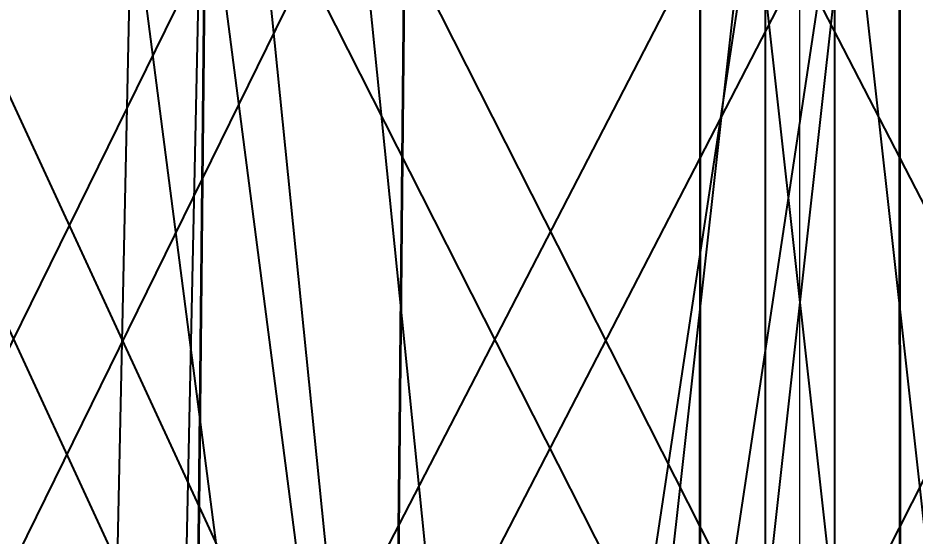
# Model space of a CAD drawing. Header units: millimetres. Extents: x -123812 to 252100, y -3000 to 639000.
# Drawn here: x -4002 to 589, y 471519 to 474173 of the extents above; entities that cross this region are included whole.
import ezdxf

# ---------------------------------------------------------------- set-up
doc = ezdxf.new("R2010")
doc.units = ezdxf.units.MM
for name, color, linetype, lineweight in [('D-BMK-AXIS', 7, 'Continuous', 13), ('D-STR-DIM', 7, 'Continuous', 13), ('D-STR-STRC', 7, 'Continuous', 25)]:
    doc.layers.add(name, color=color, linetype=linetype, lineweight=lineweight)
doc.styles.add('OpenSansCondensed-Light', font='OpenSansCondensed-Light.ttf')
doc.styles.add('TOWER_UNICODE', font='Arial Unicode.ttf')
doc.dimstyles.new('EZDXF', dxfattribs={"dimtxt": 0.25, "dimasz": 0.175, "dimexe": 0.375, "dimexo": 0.125, "dimgap": 0.1, "dimtad": 1, "dimlfac": 100, "dimzin": 12, "dimdsep": 46, "dimtxsty": 'OpenSansCondensed-Light', "dimblk": 'ARCHTICK', "dimcen": 2.5, "dimazin": 3, "dimtfac": 0.5, "dimtmove": 2, "dimatfit": 3})

# ---------------------------------------------------------------- blocks, each defined once
blk = doc.blocks.new('_ARCHTICK')
at = {"color": 0, "linetype": 'BYBLOCK', "const_width": 0.15}
blk.add_lwpolyline([(-0.5, -0.5), (0.5, 0.5)], dxfattribs=at)

msp = doc.modelspace()

# ---------------------------------------------------------------- linework, layer by layer
at = {"layer": 'D-BMK-AXIS'}
msp.add_line((0, -3000), (0, 639000), dxfattribs=at)
at = {"layer": 'D-STR-STRC'}
for points in [[(-4758.5, 469887.3), (-2303.1, 474887.3), (-2305.4, 474899), (-2323, 474917.5), (-2354.7, 474941.7), (-2398.5, 474969.8), (-2451.2, 475000), (-2509.4, 475030.2), (-2569, 475058.3), (-2626.1, 475082.5), (-2676.6, 475101), (-2717.1, 475112.7), (-2745, 475116.7), (-2758.2, 475112.7), (-5213.7, 470112.7)], [(-2349.3, 470101), (-4657.2, 475101), (-4664.7, 475112.7), (-4687.5, 475116.7), (-4723.9, 475112.7), (-4771.7, 475101), (-4827.4, 475082.5), (-4887.3, 475058.3), (-4947.3, 475030.2), (-5003.3, 475000), (-5051.6, 474969.8), (-5088.7, 474941.7), (-5112.2, 474917.5), (-5120.6, 474899), (-2812.7, 469899)], [(-2355.7, 469883.3), (225.3, 474883.3), (221.3, 474887.3), (202.2, 474899), (169.4, 474917.5), (125, 474941.7), (72.1, 474969.8), (14.3, 475000), (-44.5, 475030.2), (-100.3, 475058.3), (-149.2, 475082.5), (-187.9, 475101), (-213.9, 475112.7), (-225.3, 475116.7), (-2806.3, 470116.7)], [(226.8, 470112.7), (-2303.9, 475112.7), (-2309.8, 475116.7), (-2330.7, 475112.7), (-2365.3, 475101), (-2411.1, 475082.5), (-2465.1, 475058.3), (-2523.6, 475030.2), (-2582.5, 475000), (-2637.9, 474969.8), (-2686, 474941.7), (-2723.5, 474917.5), (-2747.9, 474899), (-2757.4, 474887.3), (-226.8, 469887.3)], [(226.8, 469887.3), (2757.4, 474887.3), (2747.9, 474899), (2723.5, 474917.5), (2686, 474941.7), (2637.9, 474969.8), (2582.5, 475000), (2523.6, 475030.2), (2465.1, 475058.3), (2411.1, 475082.5), (2365.3, 475101), (2330.7, 475112.7), (2309.8, 475116.7), (2303.9, 475112.7), (-226.8, 470112.7)], [(2806.3, 470116.7), (225.3, 475116.7), (213.9, 475112.7), (187.9, 475101), (149.2, 475082.5), (100.3, 475058.3), (44.5, 475030.2), (-14.3, 475000), (-72.1, 474969.8), (-125, 474941.7), (-169.4, 474917.5), (-202.2, 474899), (-221.3, 474887.3), (-225.3, 474883.3), (2355.7, 469883.3)], [(-3571.2, 449969.8), (200.9, 474969.8), (194.1, 474974.1), (174, 474980.2), (142.1, 474987.6), (100.5, 474995.9), (52, 475004.4), (0, 475012.7), (-52, 475020.1), (-100.5, 475026.1), (-142.1, 475030.3), (-174, 475032.5), (-194.1, 475032.5), (-200.9, 475030.2), (-3973.1, 450030.2)], [(201.5, 450025.9), (-3038.3, 475025.9), (-3045.1, 475030.2), (-3065.3, 475032.4), (-3097.3, 475032.5), (-3139, 475030.3), (-3187.6, 475026.1), (-3239.8, 475020.1), (-3291.9, 475012.7), (-3340.6, 475004.5), (-3382.3, 474995.9), (-3414.3, 474987.7), (-3434.5, 474980.2), (-3441.3, 474974.1), (-201.5, 449974.1)], [(-2529.9, 449972.1), (252.4, 474972.1), (243.8, 474977.9), (218.6, 474985.2), (178.5, 474993.5), (126.2, 475002.3), (65.3, 475010.9), (0, 475018.8), (-65.3, 475025.4), (-126.2, 475030.2), (-178.5, 475033), (-218.6, 475033.6), (-243.8, 475031.9), (-252.4, 475027.9), (-3034.8, 450027.9)], [(252.7, 450025.5), (-2278, 475025.5), (-2286.6, 475028.1), (-2311.8, 475028.7), (-2352, 475027.4), (-2404.3, 475024.2), (-2465.3, 475019.4), (-2530.7, 475013.2), (-2596.1, 475006.2), (-2657, 474998.7), (-2709.4, 474991.3), (-2749.5, 474984.5), (-2774.8, 474978.8), (-2783.4, 474974.5), (-252.7, 449974.5)], [(3034.7, 450028.1), (252.4, 475028.1), (243.8, 475028.7), (218.6, 475027.4), (178.5, 475024.2), (126.2, 475019.4), (65.3, 475013.2), (0, 475006.2), (-65.3, 474998.7), (-126.2, 474991.3), (-178.5, 474984.5), (-218.6, 474978.8), (-243.8, 474974.5), (-252.4, 474971.9), (2529.9, 449971.9)]]:
    msp.add_lwpolyline(points, dxfattribs=at)
for points in [[(-3950, 450000), (-3594.4, 450000), (-3062, 475000), (-3417.6, 475000)], [(-3950, 450000), (-3594.4, 450000), (-3062, 475000), (-3417.6, 475000)], [(-3095.2, 470000), (-2066.8, 470000), (-2017.6, 475000), (-3043.8, 475000)], [(-3091.5, 470000), (-2070.5, 470000), (-2020.6, 475000), (-3040.7, 475000)], [(-514.2, 470000), (514.2, 470000), (513.1, 475000), (-513.1, 475000)], [(-514.2, 470000), (514.2, 470000), (513.1, 475000), (-513.1, 475000)], [(-510.5, 470000), (510.5, 470000), (510.1, 475000), (-510.1, 475000)], [(-177.8, 475000), (-177.8, 450000), (177.8, 450000), (177.8, 475000)], [(-177.8, 450000), (177.8, 450000), (177.8, 475000), (-177.8, 475000)]]:
    msp.add_lwpolyline(points, close=True, dxfattribs=at)

# ---------------------------------------------------------------- dimensions: what is measured, and where the dimension line sits
at = {"layer": 'D-STR-DIM'}
msp.add_linear_dim(base=(-112000, 0), p1=(0, 0), p2=(0, 634000), angle=90, dimstyle='EZDXF', override={"dimtxt": 8400, "dimasz": 3750, "dimexe": 2100, "dimexo": 1800, "dimgap": 2100, "dimtad": 1, "dimdec": 0, "dimlfac": 1, "dimlunit": 2, "dimtxsty": 'TOWER_UNICODE', "dimclrd": 7, "dimclre": 7, "dimclrt": 7}, dxfattribs=at).render()

doc.saveas('drawing.dxf')
